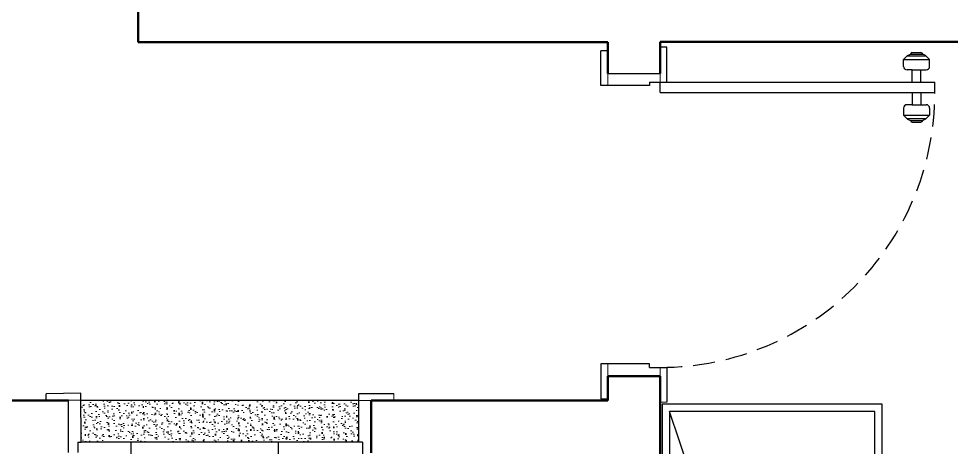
# Model space of a CAD drawing. Header units: centimetres. Extents: x -48696 to 156237, y -5617 to 29024.
# Drawn here: x -13432.3 to -13164.2, y 15521.6 to 15644.8 of the extents above; entities that cross this region are included whole.
import ezdxf

# ---------------------------------------------------------------- set-up
doc = ezdxf.new("R2010")
doc.units = ezdxf.units.CM
doc.linetypes.add('HIDDEN', pattern=[9.525, 6.35, -3.175])
for name, color, linetype in [('ACESSORIOS', 2, 'Continuous'), ('Hachuria - Moveis', 1, 'Continuous'), ('Piso', 55, 'Continuous'), ('PN010', 1, 'Continuous'), ('PORTAS', 3, 'Continuous'), ('Portas-Cotas', 2, 'Continuous'), ('Portas-Projeção', 55, 'HIDDEN')]:
    doc.layers.add(name, color=color, linetype=linetype)
for name, color, linetype, lineweight in [('Parede Baixa', 5, 'Continuous', 50), ('Pisos Externos', 15, 'Continuous', 9), ('Portas - Janelas', 2, 'Continuous', 20)]:
    doc.layers.add(name, color=color, linetype=linetype, lineweight=lineweight)

msp = doc.modelspace()

# ---------------------------------------------------------------- hatches: boundary and pattern name
at = {"layer": 'Piso'}
h = msp.add_hatch(dxfattribs=at)
h.set_pattern_fill('ANSI37', color=256, scale=13.333333, angle=45)
h.set_pattern_definition([(90, (5480.73, -3367.213), (-42.33333, 2e-14), []), (180, (5480.73, -3367.213), (-2e-14, -42.33333), [])])
h.paths.add_polyline_path([(-13322.93396, 15520.06251), (-13323.46994, 15520.06485), (-13323.46994, 15518.06485), (-13333.46856, 15518.17859), (-13333.46856, 15523.06485), (-13415.29091, 15523.11661), (-13415.29281, 15520.11645), (-13412.26172, 15520.14609), (-13411.55282, 15447.64955), (-13408.05299, 15447.68378), (-13408.0505, 15450.59965), (-13404.50219, 15450.59662), (-13403.22737, 15448.75319), (-13402.46257, 15448.75319), (-13402.46257, 15444.69951), (-13403.26624, 15444.63783), (-13404.89659, 15442.3539), (-13408.51191, 15442.58599), (-13408.02854, 15445.1839), (-13411.52837, 15445.14967), (-13411.48926, 15441.14986), (-13414.48912, 15441.12053), (-13414.52823, 15445.12034), (-13418.0284, 15445.12034), (-13418.0284, 15442.37146), (-13421.77048, 15442.37146), (-13423.68723, 15444.71283), (-13423.27928, 15447.86487), (-13421.51692, 15450.43327), (-13417.99633, 15450.43327), (-13418.05251, 15447.586), (-13414.55268, 15447.62022), (-13415.24202, 15518.11685), (-13425.24154, 15518.11685), (-13425.24154, 15520.09226), (-13427.96994, 15520.09226), (-13427.94464, 15380.22243), (-13262.90596, 15380.17444), (-13262.90596, 15381.94603), (-13267.13396, 15381.94603), (-13267.55475, 15383.92709), (-13268.32066, 15385.02345), (-13268.35049, 15401.5017), (-13265.3524, 15401.5017), (-13265.85221, 15398.89914), (-13267.13396, 15386.21269), (-13262.90596, 15386.21269), (-13262.90596, 15403.25609), (-13269.54512, 15403.72791), (-13270.30833, 15407.32817), (-13271.50304, 15407.32817), (-13271.50304, 15389.959), (-13333.13753, 15389.05022), (-13330.46027, 15431.87518), (-13271.50304, 15428.96401), (-13271.50304, 15411.59484), (-13269.8174, 15411.59484), (-13269.40629, 15415.6299), (-13262.90596, 15417.9447), (-13262.90596, 15445.23263), (-13322.93396, 15445.23263)])
edge = h.paths.add_edge_path()
edge.add_line((-13262.90596, 15293.21452), (-13427.96994, 15293.21452))
edge.add_line((-13427.96994, 15293.21452), (-13427.94667, 15373.22243))
edge.add_line((-13427.94667, 15373.22243), (-13262.90596, 15373.22243))
edge.add_line((-13262.90596, 15373.22243), (-13262.90596, 15341.50104))
edge.add_line((-13262.90596, 15341.50104), (-13265.09837, 15341.50104))
edge.add_line((-13265.09837, 15341.50104), (-13264.44696, 15334.73636))
edge.add_line((-13264.44696, 15334.73636), (-13267.07838, 15334.73636))
edge.add_line((-13267.07838, 15334.73636), (-13273.82594, 15334.22804))
edge.add_line((-13273.82594, 15334.22804), (-13273.82594, 15333.10104))
edge.add_line((-13273.82594, 15333.10104), (-13302.05227, 15333.10104))
edge.add_line((-13302.05227, 15333.10104), (-13302.05227, 15345.67271))
edge.add_line((-13302.05227, 15345.67271), (-13332.73415, 15345.67271))
edge.add_line((-13332.73415, 15345.67271), (-13332.73415, 15314.92938))
edge.add_line((-13332.73415, 15314.92938), (-13302.05227, 15314.92938))
edge.add_line((-13302.05227, 15314.92938), (-13302.05227, 15327.50104))
edge.add_line((-13302.05227, 15327.50104), (-13273.82594, 15327.50104))
edge.add_line((-13273.82594, 15327.50104), (-13273.82594, 15326.37404))
edge.add_line((-13273.82594, 15326.37404), (-13269.81613, 15326.37404))
edge.add_line((-13269.81613, 15326.37404), (-13267.07838, 15325.86573))
edge.add_line((-13267.07838, 15325.86573), (-13264.44696, 15325.86573))
edge.add_line((-13264.44696, 15325.86573), (-13264.44243, 15319.90811))
edge.add_line((-13264.44243, 15319.90811), (-13264.4713, 15319.45824))
edge.add_line((-13264.4713, 15319.45824), (-13262.90596, 15319.10104))
edge.add_line((-13262.90596, 15319.10104), (-13262.90596, 15293.17153))
at = {"layer": 'Pisos Externos'}
h = msp.add_hatch(dxfattribs=at)
h.set_pattern_fill('AR-SAND', color=256, scale=0.05, angle=135)
h.set_pattern_definition([(172.5, (5480.7294, -3367.2125), (-1.67376745, -1.78690674), [0, -1.9304, 0, -2.159, 0, -2.06375]), (142.5, (5480.7294, -3367.2125), (-4.12366426, -0.94505464), [0, -1.0414, 0, -1.7399, 0, -0.66675]), (102.5, (5481.834, -3368.3171), (-2.80166156, 2.79149913), [0, -0.635, 0, -2.286, 0, -2.9845]), (92.5, (5481.834, -3368.317), (-3.4877539, 1.91140555), [0, -0.3175, 0, -1.4986, 0, -1.7145])])
h.paths.add_polyline_path([(-13334.46994, 15535.06485), (-13414.40769, 15535.06485), (-13414.29096, 15523.12639), (-13334.46994, 15523.06485)])

# ---------------------------------------------------------------- linework, layer by layer
at = {"color": 5}
for p, q in [((-13262.90596, 15629.0814), (-13247.90596, 15629.0814)), ((-13417.96994, 15520.09015), (-13417.96994, 15535.09305))]:
    msp.add_line(p, q, dxfattribs=at)
at = {"layer": 'ACESSORIOS'}
msp.add_line((-13245.90596, 15636.5814), (-13247.90596, 15636.5814), dxfattribs=at)
at = {"layer": 'Hachuria - Moveis'}
for points in [[(-13184.05341, 15533.97833), (-13247.25341, 15533.97833), (-13247.25341, 15354.91167), (-13184.05341, 15354.91167)], [(-13186.16007, 15531.87167), (-13245.14674, 15531.87167), (-13245.14674, 15357.01833), (-13186.16007, 15357.01833)]]:
    msp.add_lwpolyline(points, close=True, dxfattribs=at)
at = {"layer": 'Parede Baixa'}
for p, q in [((-13397.90596, 15638.07995), (-13397.90596, 15653.21371)), ((-13262.90596, 15638.07995), (-13397.90596, 15638.07995)), ((-13262.90596, 15638.07995), (-13262.90596, 15629.0814)), ((-13247.90596, 15638.17009), (-13247.90596, 15629.0814)), ((-13247.90596, 15638.17009), (-12972.87252, 15638.09011)), ((-13262.90596, 15542.0814), (-13262.90801, 15535.04506)), ((-13262.90596, 15542.0814), (-13247.90596, 15542.0814)), ((-13247.90596, 15542.0814), (-13247.90596, 15293.17008)), ((-13417.96994, 15535.09305), (-13442.96994, 15535.09305)), ((-13330.96994, 15535.06485), (-13262.90596, 15535.04506)), ((-13330.96994, 15535.06485), (-13330.96994, 15520.06485))]:
    msp.add_line(p, q, dxfattribs=at)
at = {"layer": 'Piso'}
msp.add_line((-13186.16007, 15357.01833), (-13245.14674, 15531.87167), dxfattribs=at)
at = {"layer": 'PN010'}
for p, q in [((-13334.46994, 15535.06485), (-13414.3588, 15535.06485)), ((-13334.46994, 15523.06485), (-13414.29096, 15523.12639))]:
    msp.add_line(p, q, dxfattribs=at)
at = {"layer": 'PORTAS', "color": 2, "linetype": 'Continuous'}
for p, q in [((-13262.90596, 15635.5814), (-13264.90596, 15635.5814)), ((-13264.90596, 15625.5814), (-13264.90596, 15635.5814)), ((-13245.90596, 15626.5814), (-13245.90596, 15636.5814)), ((-13177.90596, 15633.0814), (-13176.75952, 15634.22785)), ((-13177.90596, 15633.0814), (-13170.40596, 15633.0814)), ((-13177.90596, 15631.0814), (-13177.90596, 15633.0814)), ((-13177.83808, 15633.14929), (-13177.77019, 15633.0814)), ((-13176.90596, 15634.0814), (-13171.40596, 15634.0814)), ((-13176.75952, 15634.22785), (-13175.90596, 15634.5814)), ((-13175.90596, 15634.5814), (-13172.40596, 15634.5814)), ((-13175.40596, 15635.0814), (-13172.90596, 15635.0814)), ((-13171.55241, 15634.22785), (-13172.40596, 15634.5814)), ((-13170.40596, 15633.0814), (-13171.55241, 15634.22785)), ((-13170.40596, 15631.0814), (-13170.40596, 15633.0814)), ((-13175.40596, 15630.0814), (-13176.90596, 15630.0814)), ((-13175.40596, 15626.5814), (-13175.40596, 15630.0814)), ((-13175.40596, 15630.0814), (-13172.90596, 15630.0814)), ((-13172.90596, 15626.5814), (-13172.90596, 15630.0814)), ((-13172.90596, 15630.0814), (-13171.40596, 15630.0814)), ((-13250.90596, 15625.5814), (-13264.90596, 15625.5814)), ((-13250.90596, 15626.5814), (-13247.90596, 15626.5814)), ((-13250.90596, 15626.5814), (-13250.90596, 15625.5814)), ((-13247.90596, 15626.5814), (-13168.90596, 15626.5814)), ((-13247.90596, 15623.5814), (-13247.90596, 15626.5814)), ((-13168.90596, 15623.5814), (-13168.90596, 15626.5814)), ((-13247.90596, 15623.5814), (-13168.90596, 15623.5814)), ((-13175.40596, 15623.5814), (-13175.40596, 15620.0814)), ((-13172.90596, 15623.5814), (-13172.90596, 15620.0814)), ((-13175.40596, 15620.0814), (-13176.90596, 15620.0814)), ((-13175.40596, 15620.0814), (-13172.90596, 15620.0814)), ((-13172.90596, 15620.0814), (-13171.40596, 15620.0814)), ((-13177.90596, 15619.0814), (-13177.90596, 15617.0814)), ((-13177.90596, 15617.0814), (-13170.40596, 15617.0814)), ((-13177.90596, 15617.0814), (-13176.75952, 15615.93495)), ((-13177.83808, 15617.01351), (-13177.77019, 15617.0814)), ((-13170.40596, 15617.0814), (-13171.55241, 15615.93495)), ((-13170.40596, 15619.0814), (-13170.40596, 15617.0814)), ((-13176.90596, 15616.0814), (-13171.40596, 15616.0814)), ((-13176.75952, 15615.93495), (-13175.90596, 15615.5814)), ((-13175.90596, 15615.5814), (-13172.40596, 15615.5814)), ((-13175.40596, 15615.0814), (-13172.90596, 15615.0814)), ((-13171.55241, 15615.93495), (-13172.40596, 15615.5814)), ((-13264.90596, 15545.5814), (-13264.90596, 15535.5814)), ((-13250.90596, 15545.5814), (-13264.90596, 15545.5814)), ((-13250.90596, 15544.5814), (-13250.90596, 15545.5814)), ((-13250.90596, 15544.5814), (-13245.90596, 15544.5814)), ((-13245.90596, 15544.5814), (-13245.90596, 15534.5814)), ((-13414.42787, 15537.12839), (-13424.37848, 15537.03109)), ((-13424.35892, 15535.03118), (-13424.37848, 15537.03109)), ((-13414.29096, 15523.12639), (-13414.42787, 15537.12839)), ((-13334.46994, 15537.06485), (-13324.46848, 15537.06485)), ((-13334.46994, 15523.06485), (-13334.46994, 15537.06485)), ((-13415.29091, 15523.11661), (-13414.29096, 15523.12639)), ((-13415.29091, 15523.11661), (-13415.26157, 15520.11675)), ((-13333.46994, 15523.06485), (-13334.46994, 15523.06485)), ((-13333.46994, 15523.06485), (-13333.46994, 15518.06485))]:
    msp.add_line(p, q, dxfattribs=at)
for centre, radius, start, end in [((-13175.40596, 15634.5814), 0.5, 90, 180), ((-13172.90596, 15634.5814), 0.5, 0, 90), ((-13176.90596, 15631.0814), 1, 180, 270), ((-13171.40596, 15631.0814), 1, 270, 0), ((-13176.90596, 15619.0814), 1, 90, 180), ((-13171.40596, 15619.0814), 1, 0, 90), ((-13175.40596, 15615.5814), 0.5, 180, 270), ((-13172.90596, 15615.5814), 0.5, 270, 0)]:
    msp.add_arc(centre, radius, start, end, dxfattribs=at)
at = {"layer": 'Portas - Janelas'}
for p, q in [((-13262.90596, 15629.0814), (-13262.90596, 15625.5814)), ((-13247.90596, 15629.0814), (-13247.90596, 15626.5814)), ((-13262.90596, 15542.0814), (-13262.90596, 15545.5814)), ((-13247.90596, 15542.0814), (-13247.90596, 15544.5814)), ((-13324.46848, 15537.06485), (-13324.46478, 15535.09202)), ((-13330.96848, 15535.06485), (-13334.46848, 15535.06485)), ((-13264.90596, 15535.5814), (-13262.93314, 15535.5777)), ((-13245.90596, 15534.5814), (-13247.90596, 15534.5814))]:
    msp.add_line(p, q, dxfattribs=at)
at = {"layer": 'Portas-Cotas'}
msp.add_line((-13414.3594, 15535.12896), (-13417.96994, 15535.09305), dxfattribs=at)
at = {"layer": 'Portas-Projeção'}
msp.add_arc((-13247.90596, 15623.5814), 79, 270, 0, dxfattribs=at)

doc.saveas('drawing.dxf')
